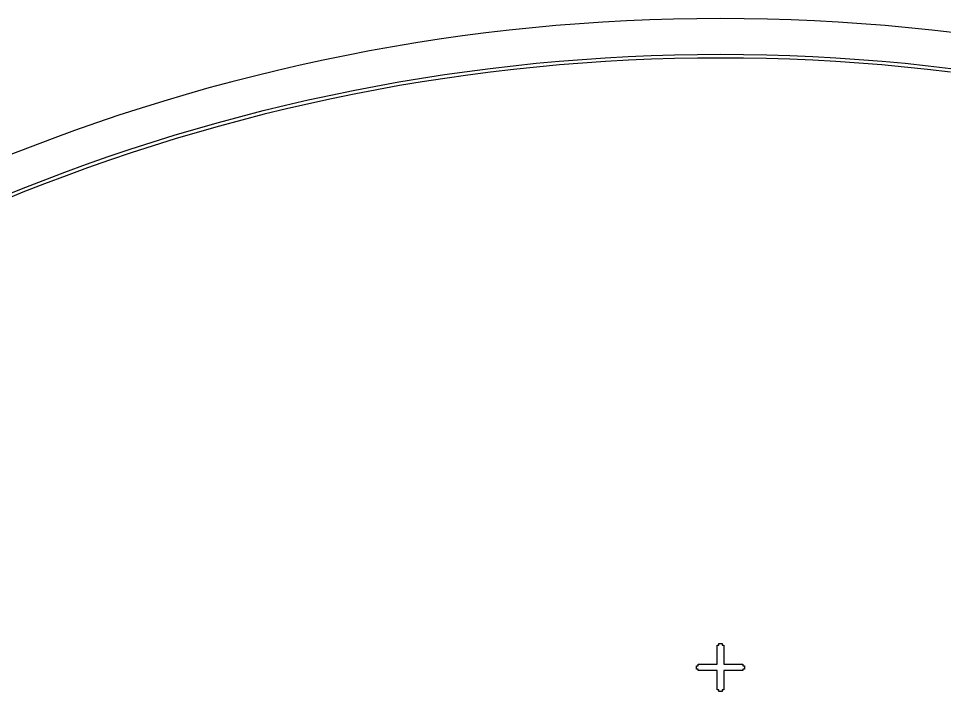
# Model space of a CAD drawing. Extents: x -25 to 123, y -44 to 109.
# Drawn here: x 18.02 to 54.95, y 81.87 to 108.71 of the extents above; entities that cross this region are included whole.
import ezdxf

# ---------------------------------------------------------------- set-up
doc = ezdxf.new("R2010")
doc.units = 0

msp = doc.modelspace()

# ---------------------------------------------------------------- linework, layer by layer
for p, q in [((42.2633, 108.62), (41.326, 108.568)), ((43.2012, 108.66), (42.2633, 108.62)), ((44.1396, 108.689), (43.2012, 108.66)), ((45.0782, 108.706), (44.1396, 108.689)), ((46.017, 108.712), (45.0782, 108.706)), ((46.9558, 108.706), (46.017, 108.712)), ((47.8944, 108.689), (46.9558, 108.706)), ((48.8327, 108.66), (47.8944, 108.689)), ((49.7707, 108.62), (48.8327, 108.66)), ((50.708, 108.568), (49.7707, 108.62)), ((37.585, 108.246), (36.6526, 108.137)), ((38.5187, 108.344), (37.585, 108.246)), ((39.4535, 108.43), (38.5187, 108.344)), ((40.3893, 108.505), (39.4535, 108.43)), ((41.326, 108.568), (40.3893, 108.505)), ((51.6447, 108.505), (50.708, 108.568)), ((52.5805, 108.43), (51.6447, 108.505)), ((53.5153, 108.344), (52.5805, 108.43)), ((54.449, 108.246), (53.5153, 108.344)), ((55.3814, 108.137), (54.449, 108.246)), ((34.7921, 107.884), (33.8644, 107.74)), ((35.7216, 108.016), (34.7921, 107.884)), ((36.6526, 108.137), (35.7216, 108.016)), ((32.9384, 107.586), (32.0145, 107.419)), ((33.8644, 107.74), (32.9384, 107.586)), ((31.0926, 107.242), (30.173, 107.053)), ((32.0145, 107.419), (31.0926, 107.242)), ((40.4941, 107.083), (41.4133, 107.146)), ((41.4133, 107.146), (42.3333, 107.196)), ((42.3333, 107.196), (43.2537, 107.236)), ((43.2537, 107.236), (44.1746, 107.264)), ((44.1783, 107.114), (43.2592, 107.086)), ((44.1746, 107.264), (45.0957, 107.281)), ((45.0976, 107.131), (44.1783, 107.114)), ((45.0957, 107.281), (46.017, 107.287)), ((46.017, 107.137), (45.0976, 107.131)), ((46.017, 107.287), (46.9383, 107.281)), ((46.9364, 107.131), (46.017, 107.137)), ((47.8557, 107.114), (46.9364, 107.131)), ((46.9383, 107.281), (47.8594, 107.264)), ((48.7748, 107.086), (47.8557, 107.114)), ((47.8594, 107.264), (48.7803, 107.236)), ((48.7803, 107.236), (49.7007, 107.196)), ((49.7007, 107.196), (50.6207, 107.146)), ((50.6207, 107.146), (51.5399, 107.083)), ((29.2558, 106.853), (28.3411, 106.642)), ((30.173, 107.053), (29.2558, 106.853)), ((36.827, 106.722), (37.7421, 106.829)), ((37.7421, 106.829), (38.6584, 106.925)), ((38.6731, 106.776), (37.7586, 106.68)), ((38.6584, 106.925), (39.5758, 107.01)), ((39.5886, 106.861), (38.6731, 106.776)), ((39.5758, 107.01), (40.4941, 107.083)), ((40.5052, 106.934), (39.5886, 106.861)), ((41.4225, 106.996), (40.5052, 106.934)), ((42.3406, 107.047), (41.4225, 106.996)), ((43.2592, 107.086), (42.3406, 107.047)), ((49.6934, 107.047), (48.7748, 107.086)), ((50.6115, 106.996), (49.6934, 107.047)), ((51.5288, 106.934), (50.6115, 106.996)), ((52.4454, 106.861), (51.5288, 106.934)), ((51.5399, 107.083), (52.4582, 107.01)), ((53.3609, 106.776), (52.4454, 106.861)), ((52.4582, 107.01), (53.3756, 106.925)), ((54.2754, 106.68), (53.3609, 106.776)), ((53.3756, 106.925), (54.2919, 106.829)), ((54.2919, 106.829), (55.207, 106.722)), ((27.429, 106.419), (26.5198, 106.186)), ((28.3411, 106.642), (27.429, 106.419)), ((34.0907, 106.334), (35.0012, 106.474)), ((35.0012, 106.474), (35.9134, 106.604)), ((35.9335, 106.455), (35.0232, 106.326)), ((35.9134, 106.604), (36.827, 106.722)), ((36.8454, 106.573), (35.9335, 106.455)), ((37.7586, 106.68), (36.8454, 106.573)), ((55.1886, 106.573), (54.2754, 106.68)), ((26.5198, 106.186), (25.6135, 105.941)), ((31.3706, 105.844), (32.2753, 106.019)), ((32.2753, 106.019), (33.182, 106.182)), ((33.2077, 106.034), (32.3027, 105.871)), ((33.182, 106.182), (34.0907, 106.334)), ((34.1146, 106.185), (33.2077, 106.034)), ((35.0232, 106.326), (34.1146, 106.185)), ((24.7103, 105.685), (23.8102, 105.418)), ((25.6135, 105.941), (24.7103, 105.685)), ((29.568, 105.463), (30.4681, 105.659)), ((30.4681, 105.659), (31.3706, 105.844)), ((31.3999, 105.697), (30.4992, 105.512)), ((32.3027, 105.871), (31.3999, 105.697)), ((23.8102, 105.418), (22.9135, 105.14)), ((27.7753, 105.037), (28.6703, 105.255)), ((28.6703, 105.255), (29.568, 105.463)), ((29.6008, 105.316), (28.705, 105.109)), ((30.4992, 105.512), (29.6008, 105.316)), ((22.9135, 105.14), (22.0204, 104.851)), ((26.883, 104.808), (27.7753, 105.037)), ((27.8117, 104.891), (26.9212, 104.663)), ((28.705, 105.109), (27.8117, 104.891)), ((21.1308, 104.551), (20.2449, 104.24)), ((22.0204, 104.851), (21.1308, 104.551)), ((25.1071, 104.316), (25.9935, 104.567)), ((25.9935, 104.567), (26.883, 104.808)), ((26.9212, 104.663), (26.0336, 104.423)), ((20.2449, 104.24), (19.363, 103.918)), ((24.2239, 104.054), (25.1071, 104.316)), ((25.1489, 104.172), (24.2674, 103.911)), ((26.0336, 104.423), (25.1489, 104.172)), ((19.363, 103.918), (18.485, 103.586)), ((22.4673, 103.498), (23.3439, 103.781)), ((23.3439, 103.781), (24.2239, 104.054)), ((24.2674, 103.911), (23.3892, 103.638)), ((18.485, 103.586), (17.6112, 103.243)), ((21.5943, 103.203), (22.4673, 103.498)), ((23.3892, 103.638), (22.5144, 103.355)), ((20.725, 102.898), (21.5943, 103.203)), ((21.6431, 103.062), (20.7755, 102.757)), ((22.5144, 103.355), (21.6431, 103.062)), ((19.8595, 102.583), (20.725, 102.898)), ((20.7755, 102.757), (19.9117, 102.442)), ((18.9979, 102.256), (19.8595, 102.583)), ((19.9117, 102.442), (19.0519, 102.116)), ((18.1404, 101.919), (18.9979, 102.256)), ((19.0519, 102.116), (18.1961, 101.78)), ((17.287, 101.572), (18.1404, 101.919)), ((18.1961, 101.78), (17.3445, 101.434)), ((45.8892, 82.9584), (45.8892, 83.7254)), ((45.8892, 83.7254), (45.9531, 83.7254)), ((45.9531, 83.7254), (45.9531, 83.7893)), ((45.9531, 83.7893), (46.0809, 83.7893)), ((46.0809, 83.7893), (46.0809, 83.7254)), ((46.0809, 83.7254), (46.1448, 83.7254)), ((46.1448, 83.7254), (46.1448, 82.9584)), ((45.0583, 82.7667), (45.0583, 82.8945)), ((45.0583, 82.8945), (45.1222, 82.8945)), ((45.1222, 82.7667), (45.0583, 82.7667)), ((45.1222, 82.8945), (45.1222, 82.9584)), ((45.1222, 82.9584), (45.8892, 82.9584)), ((45.1222, 82.7028), (45.1222, 82.7667)), ((46.1448, 82.9584), (46.9118, 82.9584)), ((46.9118, 82.9584), (46.9118, 82.8945)), ((46.9118, 82.8945), (46.9757, 82.8945)), ((46.9757, 82.7667), (46.9118, 82.7667)), ((46.9118, 82.7667), (46.9118, 82.7028)), ((46.9757, 82.8945), (46.9757, 82.7667)), ((45.8892, 82.7028), (45.1222, 82.7028)), ((45.8892, 81.9358), (45.8892, 82.7028)), ((46.9118, 82.7028), (46.1448, 82.7028)), ((46.1448, 82.7028), (46.1448, 81.9358)), ((45.9531, 81.9358), (45.8892, 81.9358)), ((45.9531, 81.8719), (45.9531, 81.9358)), ((46.0809, 81.8719), (45.9531, 81.8719)), ((46.1448, 81.9358), (46.0809, 81.9358)), ((46.0809, 81.9358), (46.0809, 81.8719))]:
    msp.add_line(p, q)

doc.saveas('drawing.dxf')
